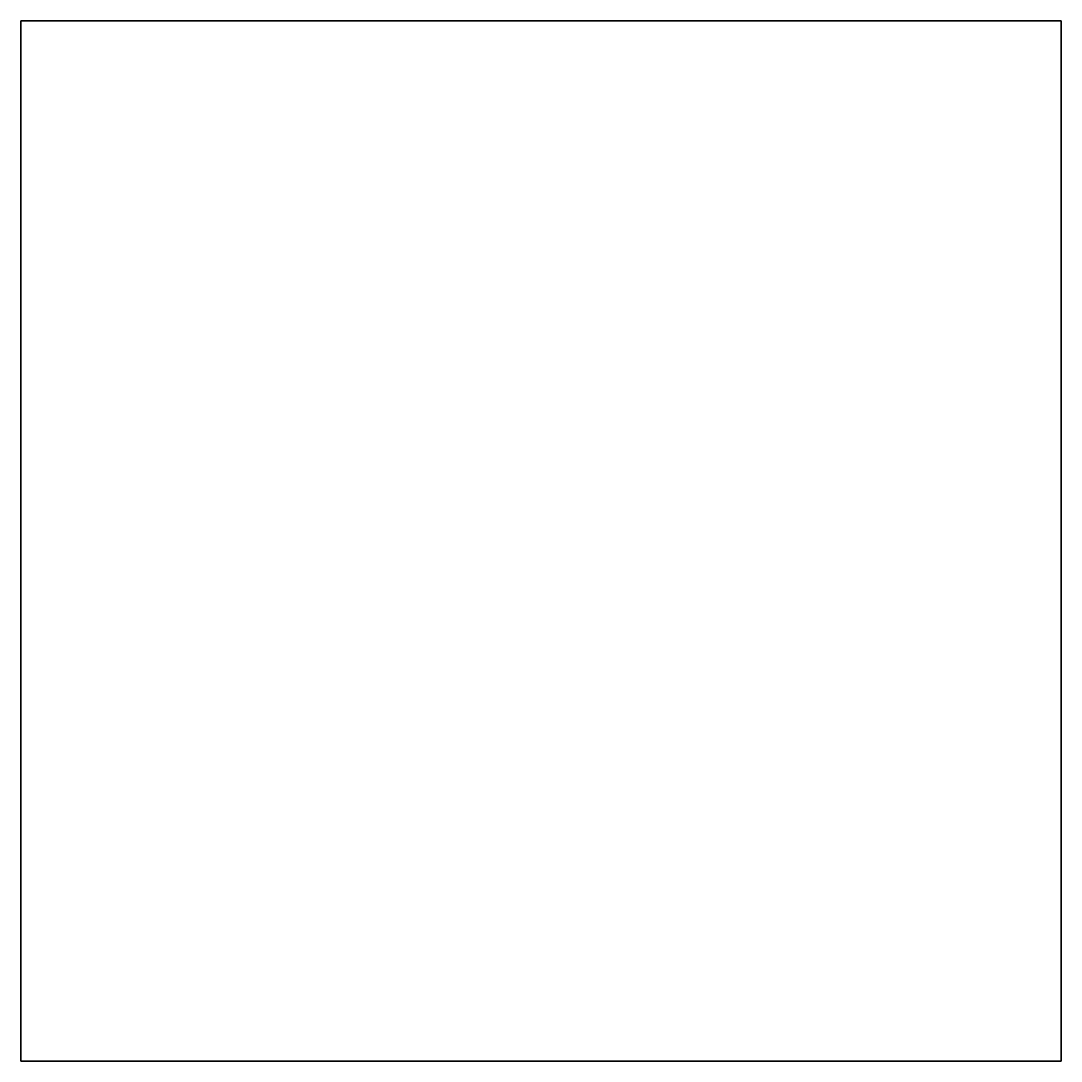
# Model space of a CAD drawing. Header units: millimetres. Extents: x -4.2 to 4.2, y -39.9 to 21.5.
# Drawn here: x -4.23 to -3.23, y -27.88 to -26.88 of the extents above; entities that cross this region are included whole.
import ezdxf

# ---------------------------------------------------------------- set-up
doc = ezdxf.new("R2010")
doc.units = ezdxf.units.MM

msp = doc.modelspace()

# ---------------------------------------------------------------- linework, layer by layer
for points in [[(-3.23, -26.88, -18.29), (-3.23, -26.88, -19.29), (-4.23, -26.88, -19.29), (-4.23, -26.88, -18.29)], [(-4.23, -26.88, -18.29), (-4.23, -26.88, -19.29), (-4.23, -27.88, -19.29), (-4.23, -27.88, -18.29)], [(-4.23, -26.88, -19.29), (-3.23, -26.88, -19.29), (-3.23, -27.88, -19.29), (-4.23, -27.88, -19.29)], [(-4.23, -27.88, -18.29), (-3.23, -27.88, -18.29), (-3.23, -26.88, -18.29), (-4.23, -26.88, -18.29)], [(-3.23, -27.88, -18.29), (-3.23, -27.88, -19.29), (-3.23, -26.88, -19.29), (-3.23, -26.88, -18.29)], [(-4.23, -27.88, -19.29), (-3.23, -27.88, -19.29), (-3.23, -27.88, -18.29), (-4.23, -27.88, -18.29)]]:
    msp.add_3dface(points)

doc.saveas('drawing.dxf')
